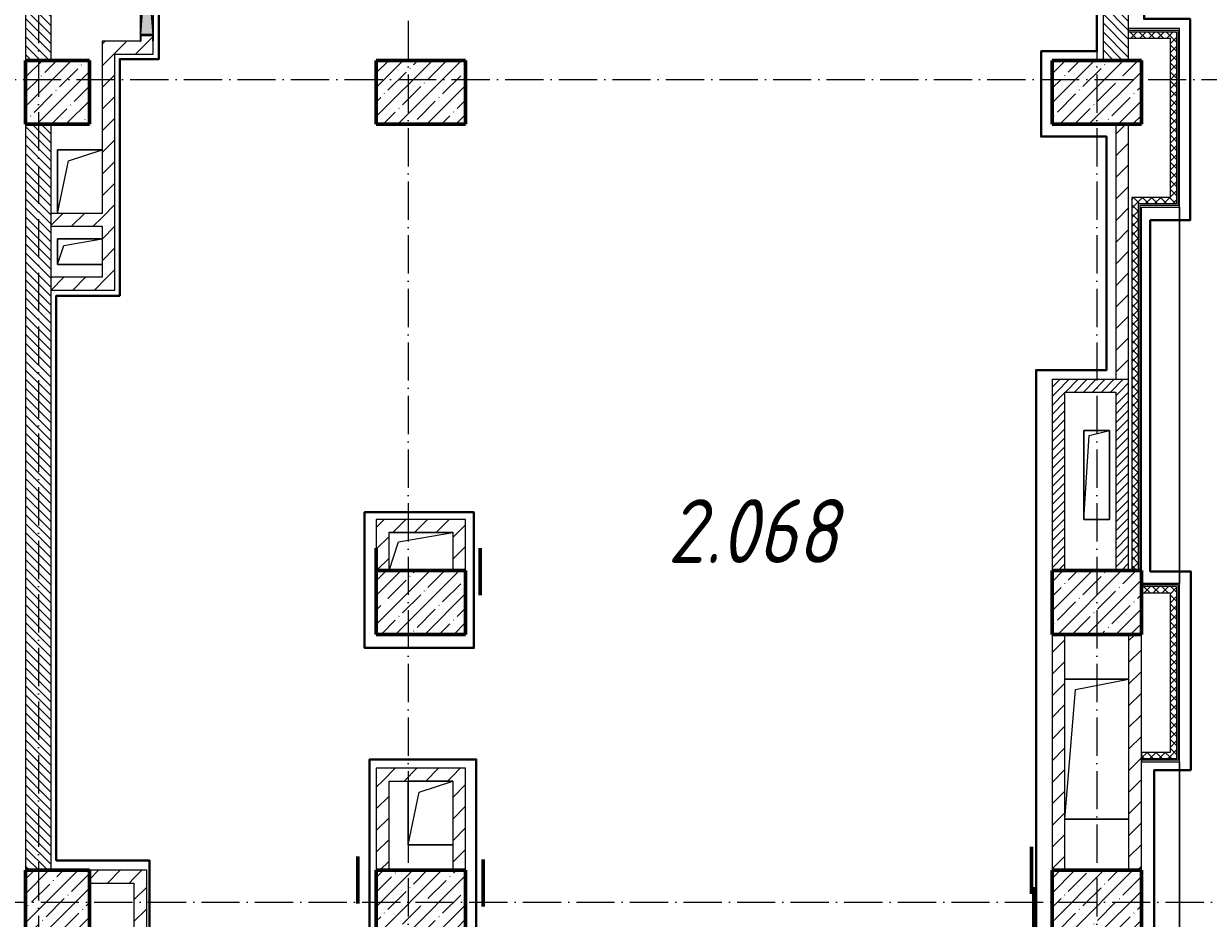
# Model space of a CAD drawing. Header units: millimetres. Extents: x -213536 to 1564669, y -45299 to 942238.
# Drawn here: x 619018 to 628308, y 646999 to 654013 of the extents above; entities that cross this region are included whole.
import ezdxf

# ---------------------------------------------------------------- set-up
doc = ezdxf.new("R2010")
doc.units = ezdxf.units.MM
doc.linetypes.add('50_200_ШТРИХ_1Т_ш5_п1_п1_', pattern=[700, 500, -100, 0, -100])
for name, color, linetype, lineweight in [('3.1) ЖБ окна 1.2 м', 102, 'Continuous', 30), ('8.1)', 2, 'Continuous', 50), ('8.2)', 3, 'Continuous', 50), ('8.3)', 5, 'Continuous', 50), ('8.4)', 6, 'Continuous', 50), ('A-DETL-GENF-OTLN', 7, 'Continuous', 9), ('A-FLOR-____-OTLN', 7, 'Continuous', 9), ('A-GENM-____-MCUT', 7, 'Continuous', 25), ('A-GENM-____-OTLN', 7, 'Continuous', 9), ('A-GENM-____-OTLN-1', 7, 'Continuous', 25), ('A-GLAZ-____-OTLN', 7, 'Continuous', 9), ('A-WALL-____-MCUT', 7, 'Continuous', 13), ('A-WALL-____-MCUT-1', 7, 'Continuous', 9), ('A-WALL-____-PATT-1', 7, 'Continuous', 9), ('A-WALL-FNSH-MCUT-1', 7, 'Continuous', 9), ('I-WALL-____-OTLN', 7, 'Continuous', 9), ('S-COLS-____-MCUT', 7, 'Continuous', 50), ('S-COLS-____-OTLN', 7, 'Continuous', 9), ('S-GRID-____-OTLN-1', 7, '50_200_ШТРИХ_1Т_ш5_п1_п1_', 9), ('Марки помещений', 7, 'Continuous', 9)]:
    doc.layers.add(name, color=color, linetype=linetype, lineweight=lineweight)
doc.layers.add('A-WALL-____-PATT-3', color=9, linetype='Continuous', lineweight=9, true_color=0x808080)
doc.styles.add('ISOCPEUR_I_2', font='isocpeui.ttf', dxfattribs={"width": 0.85, "height": 2.3})
pattern_1 = [(45, (544282.637, 571544.04), (-35.35534, 35.35534), [])]
pattern_2 = [(135, (544282.637, 571544.04), (-35.35534, -35.35534), [])]
pattern_3 = [(45, (544282.64, 571544.04), (-84.85281, 84.85281), [])]
pattern_4 = [(45, (544282.637, 571544.04), (-35.35534, 35.35534), []), (135, (544282.637, 571544.04), (-35.35534, -35.35534), [])]

# ---------------------------------------------------------------- blocks, each defined once
blk = doc.blocks.new('BSC_Колонна _Прямоугольная - 500х500-V93-АР1_План отверстий 2 этажа в осях 1-64_Ю-ЯЯ')
at = {"layer": 'S-COLS-____-OTLN'}
h = blk.add_hatch(dxfattribs=at)
h.set_pattern_fill('FP_106', color=256, style=0, pattern_type=2)
h.set_pattern_definition([(45, (-75000, -75581.04), (-114.04925, 114.04925), []), (45, (-74885.95, -75581.04), (-114.04925, 114.04925), [201.613, -40.323, 3.353, -36.97])])
h.paths.add_polyline_path([(-250, -250), (250, -250), (250, 250), (-250, 250)], flags=0)
at = {"layer": 'S-COLS-____-MCUT'}
for p, q in [((250, 250), (-250, 250)), ((-250, 250), (-250, -250)), ((250, -250), (250, 250)), ((-250, -250), (250, -250))]:
    blk.add_line(p, q, dxfattribs=at)
blk = doc.blocks.new('BSC_Колонна _Прямоугольная - 500х700-V135-АР1_План отверстий 2 этажа в осях 1-64_Ю-ЯЯ')
at = {"layer": 'S-COLS-____-OTLN'}
h = blk.add_hatch(dxfattribs=at)
h.set_pattern_fill('FP_148', color=256, style=0, pattern_type=2)
h.set_pattern_definition([(315, (-75581.04, 77850), (114.04925, 114.04925), []), (315, (-75581.04, 77735.95), (114.04925, 114.04925), [201.613, -40.323, 3.353, -36.97])])
h.paths.add_polyline_path([(-250, 350), (-250, -350), (250, -350), (250, 350)], flags=0)
at = {"layer": 'S-COLS-____-MCUT'}
for p, q in [((250, 350), (-250, 350)), ((-250, 350), (-250, -350)), ((250, -350), (250, 350)), ((-250, -350), (250, -350))]:
    blk.add_line(p, q, dxfattribs=at)
blk = doc.blocks.new('BSC_Колонна _Прямоугольная - 500х700-V136-АР1_План отверстий 2 этажа в осях 1-64_Ю-ЯЯ')
at = {"layer": 'S-COLS-____-OTLN'}
h = blk.add_hatch(dxfattribs=at)
h.set_pattern_fill('FP_149', color=256, style=0, pattern_type=2)
h.set_pattern_definition([(315, (-75581.04, 83150), (114.04925, 114.04925), []), (315, (-75581.04, 83035.95), (114.04925, 114.04925), [201.613, -40.323, 3.353, -36.97])])
h.paths.add_polyline_path([(-250, 350), (-250, -350), (250, -350), (250, 350)], flags=0)
at = {"layer": 'S-COLS-____-MCUT'}
for p, q in [((250, 350), (-250, 350)), ((-250, 350), (-250, -350)), ((250, -350), (250, 350)), ((-250, -350), (250, -350))]:
    blk.add_line(p, q, dxfattribs=at)
blk = doc.blocks.new('BSC_Колонна _Прямоугольная - 500х700-V138-АР1_План отверстий 2 этажа в осях 1-64_Ю-ЯЯ')
at = {"layer": 'S-COLS-____-OTLN'}
h = blk.add_hatch(dxfattribs=at)
h.set_pattern_fill('FP_151', color=256, style=0, pattern_type=2)
h.set_pattern_definition([(315, (-77931.04, 77850), (114.04925, 114.04925), []), (315, (-77931.04, 77735.95), (114.04925, 114.04925), [201.613, -40.323, 3.353, -36.97])])
h.paths.add_polyline_path([(-250, 350), (-250, -350), (250, -350), (250, 350)], flags=0)
at = {"layer": 'S-COLS-____-MCUT'}
for p, q in [((250, 350), (-250, 350)), ((-250, 350), (-250, -350)), ((250, -350), (250, 350)), ((-250, -350), (250, -350))]:
    blk.add_line(p, q, dxfattribs=at)
blk = doc.blocks.new('BSC_Колонна _Прямоугольная - 500х700-V139-АР1_План отверстий 2 этажа в осях 1-64_Ю-ЯЯ')
at = {"layer": 'S-COLS-____-OTLN'}
h = blk.add_hatch(dxfattribs=at)
h.set_pattern_fill('FP_152', color=256, style=0, pattern_type=2)
h.set_pattern_definition([(315, (-77931.04, 83150), (114.04925, 114.04925), []), (315, (-77931.04, 83035.95), (114.04925, 114.04925), [201.613, -40.323, 3.353, -36.97])])
h.paths.add_polyline_path([(-250, 350), (-250, -350), (250, -350), (250, 350)], flags=0)
at = {"layer": 'S-COLS-____-MCUT'}
for p, q in [((250, 350), (-250, 350)), ((-250, 350), (-250, -350)), ((250, -350), (250, 350)), ((-250, -350), (250, -350))]:
    blk.add_line(p, q, dxfattribs=at)
blk = doc.blocks.new('BSC_Колонна _Прямоугольная - 500х700-V141-АР1_План отверстий 2 этажа в осях 1-64_Ю-ЯЯ')
at = {"layer": 'S-COLS-____-OTLN'}
h = blk.add_hatch(dxfattribs=at)
h.set_pattern_fill('FP_154', color=256, style=0, pattern_type=2)
h.set_pattern_definition([(315, (-81931.04, 77850), (114.04925, 114.04925), []), (315, (-81931.04, 77735.95), (114.04925, 114.04925), [201.613, -40.323, 3.353, -36.97])])
h.paths.add_polyline_path([(-250, 350), (-250, -350), (250, -350), (250, 350)], flags=0)
at = {"layer": 'S-COLS-____-MCUT'}
for p, q in [((250, 350), (-250, 350)), ((-250, 350), (-250, -350)), ((250, -350), (250, 350)), ((-250, -350), (250, -350))]:
    blk.add_line(p, q, dxfattribs=at)
blk = doc.blocks.new('BSC_Колонна _Прямоугольная - 500х700-V142-АР1_План отверстий 2 этажа в осях 1-64_Ю-ЯЯ')
at = {"layer": 'S-COLS-____-OTLN'}
h = blk.add_hatch(dxfattribs=at)
h.set_pattern_fill('FP_155', color=256, style=0, pattern_type=2)
h.set_pattern_definition([(315, (-81931.04, 83150), (114.04925, 114.04925), []), (315, (-81931.04, 83035.95), (114.04925, 114.04925), [201.613, -40.323, 3.353, -36.97])])
h.paths.add_polyline_path([(-250, 350), (-250, -350), (250, -350), (250, 350)], flags=0)
at = {"layer": 'S-COLS-____-MCUT'}
for p, q in [((250, 350), (-250, 350)), ((-250, 350), (-250, -350)), ((250, -350), (250, 350)), ((-250, -350), (250, -350))]:
    blk.add_line(p, q, dxfattribs=at)
blk = doc.blocks.new('AR_Отверстие прямоугольное _в плите_ - AR_Отверстие прямоугольное _в плите_-30459388-АР1_План отверстий 2 этажа в осях 1-64_Ю-ЯЯ')
at = {"layer": 'A-GENM-____-OTLN'}
for p, q in [((100, 350), (-100, 350)), ((-100, 350), (-100, -350)), ((-100, -350), (-60, 310)), ((-60, 310), (100, 350)), ((100, -350), (100, 350)), ((-100, -350), (100, -350))]:
    blk.add_line(p, q, dxfattribs=at)
blk = doc.blocks.new('AR_Отверстие прямоугольное _в плите_ - AR_Отверстие прямоугольное _в плите_-V179-АР1_План отверстий 2 этажа в осях 1-64_Ю-ЯЯ')
at = {"layer": 'A-GENM-____-OTLN'}
for p, q in [((175, 250), (-175, 250)), ((-175, 250), (-175, -250)), ((-87.5, 162.5), (175, 250)), ((-175, -250), (-87.5, 162.5))]:
    blk.add_line(p, q, dxfattribs=at)
blk = doc.blocks.new('AR_Отверстие прямоугольное _в плите_ - AR_Отверстие прямоугольное _в плите_-30552540-АР1_План отверстий 2 этажа в осях 1-64_Ю-ЯЯ')
at = {"layer": 'A-GENM-____-OTLN'}
for p, q in [((175, 250), (-175, 250)), ((-175, 250), (-175, -250)), ((-87.5, 162.5), (175, 250)), ((-175, -250), (-87.5, 162.5)), ((-175, -250), (175, -250))]:
    blk.add_line(p, q, dxfattribs=at)
blk = doc.blocks.new('AR_Отверстие прямоугольное _в плите_ - AR_Отверстие прямоугольное _в плите_-30552592-АР1_План отверстий 2 этажа в осях 1-64_Ю-ЯЯ')
at = {"layer": 'A-GENM-____-OTLN'}
for p, q in [((175, 100), (-175, 100)), ((-175, 100), (-175, -100)), ((-125, 50), (175, 100)), ((-175, -100), (-125, 50)), ((-175, -100), (175, -100))]:
    blk.add_line(p, q, dxfattribs=at)
blk = doc.blocks.new('AR_Отверстие прямоугольное _в плите_ - AR_Отверстие прямоугольное _в плите_-30459267-АР1_План отверстий 2 этажа в осях 1-64_Ю-ЯЯ')
at = {"layer": 'A-GENM-____-OTLN'}
for p, q in [((250, 150), (-250, 150)), ((-175, 75), (250, 150)), ((-249.9, -149.7), (-175, 75))]:
    blk.add_line(p, q, dxfattribs=at)
blk = doc.blocks.new('AR_Отверстие прямоугольное _в плите_ - AR_Отверстие прямоугольное _в плите_-30552711-АР1_План отверстий 2 этажа в осях 1-64_Ю-ЯЯ')
at = {"layer": 'A-GENM-____-OTLN'}
for p, q in [((250, 550), (-250, 550)), ((-250, -550), (-166.7, 466.7)), ((-166.7, 466.7), (250, 550)), ((-250, -550), (250, -550))]:
    blk.add_line(p, q, dxfattribs=at)
blk = doc.blocks.new('AR_Отверстие прямоугольное _в стене_ - AR_Отверстие прямоугольное _в стене__ОВ-36825274-АР1_План отверстий 2 этажа в осях 1-64_Ю-ЯЯ')
at = {"layer": 'A-GLAZ-____-OTLN'}
blk.add_hatch(color=256, dxfattribs=at).paths.add_polyline_path([(675, -50), (675, 50), (-675, 50), (-675, -50), (0.9, -50)], flags=0)
at = {"layer": 'A-DETL-GENF-OTLN'}
for p, q in [((-675, 50), (675, 50)), ((675, 50), (-675, -50)), ((-675, 50), (675, -50)), ((675, 50), (-675, 50)), ((675, -50), (-675, -50)), ((-675, -50), (675, -50))]:
    blk.add_line(p, q, dxfattribs=at)
blk = doc.blocks.new('154_Фахверк_СКБ_Швеллер - Тип_100_3960-28318856-АР1_План отверстий 2 этажа в осях 1-64_Ю-ЯЯ')
at = {"layer": 'A-GENM-____-MCUT'}
for p, q in [((175, 50), (125, 50)), ((125, 50), (125, -50)), ((128, 47), (175, 47)), ((128, -47), (128, 47)), ((175, 47), (175, 50)), ((125, -50), (175, -50)), ((175, -47), (128, -47)), ((175, -50), (175, -47))]:
    blk.add_line(p, q, dxfattribs=at)
blk = doc.blocks.new('2этаж')
at = {"layer": 'S-GRID-____-OTLN-1', "color": 251, "ltscale": 0.6, "true_color": 0x636466}
for p, q in [((62158.3, 549908.8), (62158.3, 498997)), ((67558.3, 549908.8), (67558.3, 498997)), ((59258.3, 549613.9), (59258.3, 499306.9)), ((-20260.4, 541047), (88482.7, 541047)), ((33650.4, 534597), (88482.7, 534597))]:
    blk.add_line(p, q, dxfattribs=at)

msp = doc.modelspace()

# ---------------------------------------------------------------- hatches: boundary and pattern name
at = {"layer": 'A-WALL-____-PATT-1'}
h = msp.add_hatch(dxfattribs=at)
h.set_pattern_fill('FP_6', color=256, style=0, pattern_type=2)
h.set_pattern_definition(pattern_2)
h.paths.add_polyline_path([(619232.6, 653725.1), (619232.6, 656725.1), (619032.6, 656725.1), (619032.6, 653725.1)], flags=0)
h = msp.add_hatch(dxfattribs=at)
h.set_pattern_fill('FP_6', color=256, style=0, pattern_type=2)
h.set_pattern_definition(pattern_2)
h.paths.add_polyline_path([(627482.6, 653725.1), (627682.6, 653725.1), (627682.6, 654619.1), (627613.6, 654619.1), (627613.6, 654625.1), (627551.6, 654625.1), (627551.6, 654619.1), (627482.6, 654619.1), (627482.6, 654419.1)], flags=0)
h.paths.add_polyline_path([(627551.6, 656325.1), (627613.6, 656325.1), (627613.6, 656331.1), (627682.6, 656331.1), (627682.6, 656725.1), (627482.6, 656725.1), (627482.6, 656331.1), (627551.6, 656331.1)], flags=0)
h = msp.add_hatch(dxfattribs=at)
h.set_pattern_fill('FP_4', color=256, style=0, pattern_type=2)
h.set_pattern_definition(pattern_3)
h.paths.add_polyline_path([(620029.6, 653775.1), (620032.6, 653775.1), (620032.6, 653875.1), (620029.6, 653875.1), (620029.6, 653922.1), (619935.6, 653921.6), (619935.6, 653875.1), (619932.6, 653875.1), (619932.6, 653775.1), (619935.6, 653775.1)], flags=0)
h.paths.add_polyline_path([(620023.2, 655278.1), (620029.6, 655278.1), (620029.6, 655325.1), (620032.6, 655325.1), (620032.6, 655425.1), (619932.6, 655425.1), (619932.6, 655325.1), (619935.6, 655325.1), (619935.6, 655278.1)], flags=0)
h = msp.add_hatch(dxfattribs=at)
h.set_pattern_fill('FP_4', color=256, style=0, pattern_type=2)
h.set_pattern_definition(pattern_3)
h.paths.add_polyline_path([(619732.6, 652025.1), (619732.6, 653875.1), (619632.6, 653875.1), (619632.6, 652025.1)], flags=0)
h = msp.add_hatch(dxfattribs=at)
h.set_pattern_fill('FP_4', color=256, style=0, pattern_type=2)
h.set_pattern_definition(pattern_3)
h.paths.add_polyline_path([(619932.6, 653775.1), (619932.6, 653875.1), (619732.6, 653875.1), (619732.6, 653775.1)], flags=0)
h = msp.add_hatch(dxfattribs=at)
h.set_pattern_fill('FP_6', color=256, style=0, pattern_type=2)
h.set_pattern_definition(pattern_2)
h.paths.add_polyline_path([(619032.6, 647375.1), (619232.6, 647375.1), (619232.6, 653225.1), (619032.6, 653225.1), (619032.6, 648141.6)], flags=0)
h = msp.add_hatch(dxfattribs=at)
h.set_pattern_fill('FP_4', color=256, style=0, pattern_type=2)
h.set_pattern_definition(pattern_3)
h.paths.add_polyline_path([(627682.6, 651225.1), (627682.6, 653225.1), (627582.6, 653225.1), (627582.6, 651225.1)], flags=0)
h = msp.add_hatch(dxfattribs=at)
h.set_pattern_fill('FP_4', color=256, style=0, pattern_type=2)
h.set_pattern_definition(pattern_3)
h.paths.add_polyline_path([(619632.6, 652425.1), (619632.6, 652525.1), (619232.6, 652525.1), (619232.6, 652425.1)], flags=0)
h = msp.add_hatch(dxfattribs=at)
h.set_pattern_fill('FP_4', color=256, style=0, pattern_type=2)
h.set_pattern_definition(pattern_3)
h.paths.add_polyline_path([(619232.6, 651925.1), (619732.6, 651925.1), (619732.6, 652025.1), (619232.6, 652025.1)], flags=0)
h = msp.add_hatch(dxfattribs=at)
h.set_pattern_fill('FP_5', color=256, style=0, pattern_type=2)
h.set_pattern_definition(pattern_1)
h.paths.add_polyline_path([(627582.6, 651125.1), (627682.6, 651125.1), (627682.6, 651225.1), (627082.6, 651225.1), (627082.6, 651125.1), (627340, 651125.1)], flags=0)
h = msp.add_hatch(dxfattribs=at)
h.set_pattern_fill('FP_5', color=256, style=0, pattern_type=2)
h.set_pattern_definition(pattern_1)
h.paths.add_polyline_path([(627182.6, 649725.1), (627182.6, 651125.1), (627082.6, 651125.1), (627082.6, 649725.1)], flags=0)
h = msp.add_hatch(dxfattribs=at)
h.set_pattern_fill('FP_5', color=256, style=0, pattern_type=2)
h.set_pattern_definition(pattern_1)
h.paths.add_polyline_path([(627682.6, 649725.1), (627682.6, 651125.1), (627582.6, 651125.1), (627582.6, 649725.1)], flags=0)
h = msp.add_hatch(dxfattribs=at)
h.set_pattern_fill('FP_4', color=256, style=0, pattern_type=2)
h.set_pattern_definition(pattern_3)
h.paths.add_polyline_path([(622382.6, 650025.1), (622382.6, 650125.1), (621782.6, 650125.1), (621782.6, 650025.1), (622037.5, 650025.1)], flags=0)
h = msp.add_hatch(dxfattribs=at)
h.set_pattern_fill('FP_4', color=256, style=0, pattern_type=2)
h.set_pattern_definition(pattern_3)
h.paths.add_polyline_path([(622482.5, 649725.1), (622482.6, 649725.1), (622482.6, 650125.1), (622382.6, 650125.1), (622382.6, 649725.1)], flags=0)
h = msp.add_hatch(dxfattribs=at)
h.set_pattern_fill('FP_4', color=256, style=0, pattern_type=2)
h.set_pattern_definition(pattern_3)
h.paths.add_polyline_path([(621882.6, 649725.1), (621882.6, 650025.1), (621782.6, 650025.1), (621782.6, 649725.1)], flags=0)
h = msp.add_hatch(dxfattribs=at)
h.set_pattern_fill('FP_4', color=256, style=0, pattern_type=2)
h.set_pattern_definition(pattern_3)
h.paths.add_polyline_path([(627182.6, 647375.1), (627182.6, 649225.1), (627082.6, 649225.1), (627082.6, 647375.1)], flags=0)
h = msp.add_hatch(dxfattribs=at)
h.set_pattern_fill('FP_4', color=256, style=0, pattern_type=2)
h.set_pattern_definition(pattern_3)
h.paths.add_polyline_path([(627782.6, 647375.1), (627782.6, 649225.1), (627682.6, 649225.1), (627682.6, 647375.1)], flags=0)
h = msp.add_hatch(dxfattribs=at)
h.set_pattern_fill('FP_4', color=256, style=0, pattern_type=2)
h.set_pattern_definition(pattern_3)
h.paths.add_polyline_path([(622382.6, 648075.1), (622382.6, 648175.1), (621782.6, 648175.1), (621782.6, 648075.1), (622037.5, 648075.1)], flags=0)
h = msp.add_hatch(dxfattribs=at)
h.set_pattern_fill('FP_4', color=256, style=0, pattern_type=2)
h.set_pattern_definition(pattern_3)
h.paths.add_polyline_path([(622482.6, 647375.1), (622482.6, 647375.1), (622482.6, 648175.1), (622382.6, 648175.1), (622382.6, 647375.1)], flags=0)
h = msp.add_hatch(dxfattribs=at)
h.set_pattern_fill('FP_4', color=256, style=0, pattern_type=2)
h.set_pattern_definition(pattern_3)
h.paths.add_polyline_path([(621882.6, 647375.1), (621882.6, 648075.1), (621782.6, 648075.1), (621782.6, 647375.1)], flags=0)
h = msp.add_hatch(dxfattribs=at)
h.set_pattern_fill('FP_4', color=256, style=0, pattern_type=2)
h.set_pattern_definition(pattern_3)
h.paths.add_polyline_path([(619882.6, 647275.1), (619882.6, 647375.1), (619532.6, 647375.1), (619532.6, 647275.1)], flags=0)
h = msp.add_hatch(dxfattribs=at)
h.set_pattern_fill('FP_4', color=256, style=0, pattern_type=2)
h.set_pattern_definition(pattern_3)
h.paths.add_polyline_path([(619882.6, 645475.1), (619982.6, 645475.1), (619982.6, 647375.1), (619882.6, 647375.1), (619882.6, 645575.1)], flags=0)
at = {"layer": 'A-WALL-____-PATT-3'}
h = msp.add_hatch(dxfattribs=at)
h.set_pattern_fill('FP_7', color=256, style=0, pattern_type=2)
h.set_pattern_definition(pattern_4)
h.paths.add_polyline_path([(627682.6, 653900.1), (628007.6, 653900.1), (628007.6, 653950.1), (627682.6, 653950.1)], flags=0)
h = msp.add_hatch(dxfattribs=at)
h.set_pattern_fill('FP_7', color=256, style=0, pattern_type=2)
h.set_pattern_definition(pattern_4)
h.paths.add_polyline_path([(628057.6, 643950.1), (628057.6, 645250.1), (628007.6, 645250.1), (628007.6, 643950.1)], flags=0)
h.paths.add_polyline_path([(628007.6, 648250.1), (628057.6, 648250.1), (628057.6, 649600.1), (628007.6, 649600.1), (628007.6, 648300.1)], flags=0)
h.paths.add_polyline_path([(628057.6, 652600.1), (628057.6, 653950.1), (628007.6, 653950.1), (628007.6, 652600.1)], flags=0)
h = msp.add_hatch(dxfattribs=at)
h.set_pattern_fill('FP_7', color=256, style=0, pattern_type=2)
h.set_pattern_definition(pattern_4)
h.paths.add_polyline_path([(628007.6, 652600.1), (628007.6, 652650.1), (627707.6, 652650.1), (627707.6, 652600.1), (627757.6, 652600.1)], flags=0)
h = msp.add_hatch(dxfattribs=at)
h.set_pattern_fill('FP_7', color=256, style=0, pattern_type=2)
h.set_pattern_definition(pattern_4)
h.paths.add_polyline_path([(627757.6, 649725.1), (627757.6, 652600.1), (627707.6, 652600.1), (627707.6, 649725.1)], flags=0)
h = msp.add_hatch(dxfattribs=at)
h.set_pattern_fill('FP_7', color=256, style=0, pattern_type=2)
h.set_pattern_definition(pattern_4)
h.paths.add_polyline_path([(628007.6, 649550.1), (628007.6, 649600.1), (627782.6, 649600.1), (627782.6, 649550.1)], flags=0)
h = msp.add_hatch(dxfattribs=at)
h.set_pattern_fill('FP_7', color=256, style=0, pattern_type=2)
h.set_pattern_definition(pattern_4)
h.paths.add_polyline_path([(628007.6, 648250.1), (628007.6, 648300.1), (627782.6, 648300.1), (627782.6, 648250.1)], flags=0)
at = {"layer": 'S-COLS-____-OTLN'}
h = msp.add_hatch(dxfattribs=at)
h.set_pattern_fill('FP_13', color=256, style=0, pattern_type=2)
h.set_pattern_definition([(45, (544282.64, 571544.04), (-114.04925, 114.04925), []), (45, (544396.69, 571544.04), (-114.04925, 114.04925), [201.612, -40.322, 3.353, -36.97])])
h.paths.add_polyline_path([(619532.6, 653225.1), (619532.6, 653725.1), (619032.6, 653725.1), (619032.6, 653225.1)], flags=0)

# ---------------------------------------------------------------- linework, layer by layer
at = {"layer": '8.1)', "lineweight": 50}
for points in [[(621782.6, 649532.8), (621782.6, 649901.5)], [(622596.4, 649532.8), (622596.4, 649901.5)], [(626921.4, 647191), (626921.4, 647559.7)], [(621639, 647115.4), (621639, 647484.1)], [(622621.6, 647090.2), (622621.6, 647459)], [(626938.2, 646875.1), (626938.2, 647243.8)]]:
    msp.add_lwpolyline(points, dxfattribs=at)
at = {"layer": '8.2)', "lineweight": 30}
for p, q in [((627432.6, 653797.1), (627432.6, 656660.2)), ((620078.1, 655483.7), (620078.1, 653735.8)), ((626996, 653128.5), (626996, 653797.1)), ((626996, 653797.1), (627432.6, 653797.1)), ((620078.1, 653735.8), (619771.1, 653735.8)), ((619771.1, 653735.8), (619771.1, 651879.5)), ((627510.3, 653128.5), (626996, 653128.5)), ((627510.3, 651297.2), (627510.3, 653128.5)), ((619771.1, 651879.5), (619273.3, 651879.5)), ((619273.3, 651879.5), (619273.3, 647452.8)), ((626957.6, 651297.2), (627510.3, 651297.2)), ((626957.6, 649252.2), (626957.6, 651297.2)), ((628082.6, 648161.6), (628081.6, 648161.6)), ((619273.3, 647452.8), (620004, 647452.8)), ((620004, 647452.8), (620004, 645389.5)), ((626957.6, 646438.3), (626957.6, 647411.1)), ((627884.2, 647411.1), (627884.2, 646907.5))]:
    msp.add_line(p, q, dxfattribs=at)
for points in [[(621690.4, 649736.5), (621690.4, 649119.1), (622548.6, 649119.1), (622548.6, 649736.5)], [(621730.8, 647357.4), (621730.8, 646830.8), (622566.6, 646830.8), (622566.6, 647357.4)]]:
    msp.add_lwpolyline(points, dxfattribs=at)
at = {"layer": '8.3)', "lineweight": 30}
for p, q in [((627432.6, 653797.1), (627432.6, 656660.2)), ((620078.1, 655483.7), (620078.1, 653735.8)), ((628165.2, 654051), (628165.2, 652472.3)), ((620078.1, 653735.8), (619771.1, 653735.8)), ((619771.1, 653735.8), (619771.1, 651879.5)), ((627510.3, 651297.2), (627510.3, 653128.5)), ((628165.2, 652472.3), (627851.7, 652472.3)), ((627851.7, 652472.3), (627851.7, 649718.8)), ((619771.1, 651879.5), (619273.3, 651879.5)), ((619273.3, 651879.5), (619273.3, 647452.8)), ((626957.6, 651297.2), (627510.3, 651297.2)), ((626957.6, 649755.7), (626957.6, 651297.2)), ((627851.7, 649718.8), (628170.1, 649718.8)), ((628170.1, 649718.8), (628170.1, 648161.6)), ((626957.6, 647411.1), (626957.6, 649252.2)), ((628170.1, 648161.6), (627884.2, 648161.6)), ((627884.2, 648161.6), (627884.2, 647411.1)), ((619273.3, 647452.8), (620004, 647452.8)), ((620004, 647452.8), (620004, 645389.5))]:
    msp.add_line(p, q, dxfattribs=at)
for points in [[(622548.6, 649736.5), (622548.6, 650182.4), (621690.4, 650182.4), (621690.4, 649736.5)], [(622566.6, 647357.4), (622566.6, 648244.1), (621730.8, 648244.1), (621730.8, 647357.4)]]:
    msp.add_lwpolyline(points, dxfattribs=at)
at = {"layer": '8.4)', "lineweight": 30}
for points in [[(632946.9, 656897.1), (627804, 656897.1), (627804, 654051), (628165.2, 654051), (628165.2, 652472.3), (627851.7, 652472.3), (627851.7, 649718.8), (628170.1, 649718.8), (628170.1, 648161.6), (627884.2, 648161.6), (627884.2, 645345.5)], [(626957.6, 646438.3), (626957.6, 651297.2), (627510.3, 651297.2), (627510.3, 653128.5), (626996, 653128.5), (626996, 653797.1), (627432.6, 653797.1), (627432.6, 656660.2)], [(620078.1, 655483.7), (620078.1, 653735.8), (619771.1, 653735.8), (619771.1, 651879.5), (619273.3, 651879.5), (619273.3, 647452.8), (620004, 647452.8), (620004, 645389.5)]]:
    msp.add_lwpolyline(points, dxfattribs=at)
at = {"layer": 'A-FLOR-____-OTLN'}
for p, q in [((619282.6, 653025.1), (619632.6, 653025.1)), ((619282.6, 652525.1), (619282.6, 653025.1)), ((628081.6, 649625.1), (628081.6, 652575.1)), ((619282.6, 652325.1), (619632.6, 652325.1)), ((619282.6, 652125.1), (619282.6, 652325.1)), ((619632.6, 652125.1), (619282.6, 652125.1)), ((627332.6, 650824.7), (627532.6, 650824.7)), ((627332.6, 650124.7), (627332.6, 650824.7)), ((627532.6, 650824.7), (627532.6, 650124.7)), ((627532.6, 650124.7), (627332.6, 650124.7)), ((621882.6, 650024.7), (622382.6, 650024.7)), ((627182.6, 648875.1), (627682.6, 648875.1)), ((628081.6, 645275.1), (628081.6, 648225.1)), ((622032.6, 648074.7), (622382.6, 648074.7)), ((622032.6, 647574.7), (622032.6, 648074.7)), ((627682.6, 647775.1), (627182.6, 647775.1)), ((622382.6, 647574.7), (622032.6, 647574.7))]:
    msp.add_line(p, q, dxfattribs=at)
at = {"layer": 'A-WALL-____-MCUT'}
for p, q in [((619032.6, 656725.1), (619032.6, 653725.1)), ((619232.6, 653725.1), (619232.6, 656725.1)), ((627482.6, 654550.1), (627482.6, 653725.1)), ((627682.6, 653725.1), (627682.6, 654550.1)), ((627682.6, 653950.1), (628057.6, 653950.1)), ((628057.6, 653950.1), (628057.6, 652600.1)), ((627682.6, 653900.1), (628007.6, 653900.1)), ((628007.6, 653900.1), (628007.6, 652650.1)), ((619032.6, 653725.1), (619232.6, 653725.1)), ((619032.6, 653225.1), (619032.6, 647375.1)), ((619232.6, 653225.1), (619032.6, 653225.1)), ((619232.6, 647375.1), (619232.6, 653225.1)), ((627707.6, 652650.1), (627707.6, 649725.1)), ((628007.6, 652650.1), (627707.6, 652650.1)), ((627757.6, 652600.1), (627757.6, 649725.1)), ((628057.6, 652600.1), (627757.6, 652600.1)), ((628057.6, 649600.1), (627782.6, 649600.1)), ((628057.6, 649600.1), (628057.6, 648250.1)), ((627782.6, 649550.1), (628007.6, 649550.1)), ((628007.6, 649550.1), (628007.6, 648300.1)), ((628007.6, 648300.1), (627782.6, 648300.1)), ((627782.6, 648300.1), (627782.6, 648250.1)), ((628057.6, 648250.1), (627782.6, 648250.1))]:
    msp.add_line(p, q, dxfattribs=at)
at = {"layer": 'A-WALL-____-MCUT-1'}
for p, q in [((627682.6, 653962.6), (628070.1, 653962.6)), ((628070.1, 653962.6), (628070.1, 652587.6)), ((627770.1, 652587.6), (627770.1, 649725.1)), ((628070.1, 652587.6), (627770.1, 652587.6)), ((628070.1, 649612.6), (627782.6, 649612.6)), ((628070.1, 649612.6), (628070.1, 648237.6)), ((628070.1, 648237.6), (627782.6, 648237.6))]:
    msp.add_line(p, q, dxfattribs=at)
at = {"layer": 'A-WALL-FNSH-MCUT-1'}
for p, q in [((628082.6, 653975.1), (627682.6, 653975.1)), ((628082.6, 652575.1), (628082.6, 653975.1)), ((619632.6, 653875.1), (619632.6, 652525.1)), ((619932.6, 653875.1), (619632.6, 653875.1)), ((620032.6, 653775.1), (620032.6, 653875.1)), ((619732.6, 651925.1), (619732.6, 653775.1)), ((619732.6, 653775.1), (620032.6, 653775.1)), ((627582.6, 653225.1), (627582.6, 651225.1)), ((627682.6, 649725.1), (627682.6, 653225.1)), ((627782.6, 649725.1), (627782.6, 652575.1)), ((627782.6, 652575.1), (628082.6, 652575.1)), ((619632.6, 652525.1), (619232.6, 652525.1)), ((619232.6, 652425.1), (619632.6, 652425.1)), ((619632.6, 652425.1), (619632.6, 652025.1)), ((619632.6, 652025.1), (619232.6, 652025.1)), ((619232.6, 651925.1), (619732.6, 651925.1)), ((627082.6, 651225.1), (627082.6, 649725.1)), ((627082.6, 651225.1), (627682.6, 651225.1)), ((627182.6, 651125.1), (627582.6, 651125.1)), ((627182.6, 649725.1), (627182.6, 651125.1)), ((627582.6, 651125.1), (627582.6, 649725.1)), ((622482.6, 650125.1), (621782.6, 650125.1)), ((621782.6, 650125.1), (621782.6, 649725.1)), ((622482.6, 649725.1), (622482.6, 650125.1)), ((621882.6, 650025.1), (622382.6, 650025.1)), ((621882.6, 649725.1), (621882.6, 650025.1)), ((622382.6, 650025.1), (622382.6, 649725.1)), ((628082.6, 649625.1), (627782.6, 649625.1)), ((628082.6, 648225.1), (628082.6, 649625.1)), ((627082.6, 649225.1), (627082.6, 647375.1)), ((627182.6, 647375.1), (627182.6, 649225.1)), ((627682.6, 649225.1), (627682.6, 647375.1)), ((627782.6, 647375.1), (627782.6, 649225.1)), ((622482.6, 648175.1), (621782.6, 648175.1)), ((621782.6, 648175.1), (621782.6, 647375.1)), ((622482.6, 647375.1), (622482.6, 648175.1)), ((627782.6, 648250.1), (627782.6, 648225.1)), ((627782.6, 648225.1), (628082.6, 648225.1)), ((621882.6, 648075.1), (622382.6, 648075.1)), ((621882.6, 647375.1), (621882.6, 648075.1)), ((622382.6, 648075.1), (622382.6, 647375.1)), ((619982.6, 647375.1), (619532.6, 647375.1)), ((619982.6, 645475.1), (619982.6, 647375.1)), ((619532.6, 647275.1), (619882.6, 647275.1)), ((619882.6, 647275.1), (619882.6, 645575.1))]:
    msp.add_line(p, q, dxfattribs=at)
at = {"layer": 'I-WALL-____-OTLN'}
for p, q in [((628082.6, 652575.1), (628082.6, 649625.1)), ((628082.6, 648225.1), (628082.6, 645275.1))]:
    msp.add_line(p, q, dxfattribs=at)
at = {"layer": 'S-COLS-____-MCUT'}
for p, q in [((619532.6, 653725.1), (619032.6, 653725.1)), ((619032.6, 653725.1), (619032.6, 653225.1)), ((619532.6, 653225.1), (619532.6, 653725.1)), ((619032.6, 653225.1), (619532.6, 653225.1))]:
    msp.add_line(p, q, dxfattribs=at)

# ---------------------------------------------------------------- block references
at = {"layer": '3.1) ЖБ окна 1.2 м'}
msp.add_blockref('2этаж', (559874.3, 112528.1), dxfattribs=at)
at = {"layer": 'A-GENM-____-OTLN'}
for name, p in [('AR_Отверстие прямоугольное _в плите_ - AR_Отверстие прямоугольное _в плите_-V179-АР1_План отверстий 2 этажа в осях 1-64_Ю-ЯЯ', (619457.6, 652775.1)), ('AR_Отверстие прямоугольное _в плите_ - AR_Отверстие прямоугольное _в плите_-30552592-АР1_План отверстий 2 этажа в осях 1-64_Ю-ЯЯ', (619457.6, 652225.1)), ('AR_Отверстие прямоугольное _в плите_ - AR_Отверстие прямоугольное _в плите_-30459388-АР1_План отверстий 2 этажа в осях 1-64_Ю-ЯЯ', (627432.6, 650474.7)), ('AR_Отверстие прямоугольное _в плите_ - AR_Отверстие прямоугольное _в плите_-30459267-АР1_План отверстий 2 этажа в осях 1-64_Ю-ЯЯ', (622132.6, 649874.7)), ('AR_Отверстие прямоугольное _в плите_ - AR_Отверстие прямоугольное _в плите_-30552711-АР1_План отверстий 2 этажа в осях 1-64_Ю-ЯЯ', (627432.6, 648325.1)), ('AR_Отверстие прямоугольное _в плите_ - AR_Отверстие прямоугольное _в плите_-30552540-АР1_План отверстий 2 этажа в осях 1-64_Ю-ЯЯ', (622207.6, 647824.7))]:
    msp.add_blockref(name, p, dxfattribs=at)
at = {"layer": 'A-GENM-____-OTLN-1', "rotation": 270}
msp.add_blockref('154_Фахверк_СКБ_Швеллер - Тип_100_3960-28318856-АР1_План отверстий 2 этажа в осях 1-64_Ю-ЯЯ', (619982.6, 654050.1), dxfattribs=at)
at = {"layer": 'A-GLAZ-____-OTLN', "rotation": 270}
msp.add_blockref('AR_Отверстие прямоугольное _в стене_ - AR_Отверстие прямоугольное _в стене__ОВ-36825274-АР1_План отверстий 2 этажа в осях 1-64_Ю-ЯЯ', (619982.6, 654600.1), dxfattribs=at)
at = {"layer": 'S-COLS-____-OTLN', "rotation": 89.9999999999999}
for name, p in [('BSC_Колонна _Прямоугольная - 500х700-V141-АР1_План отверстий 2 этажа в осях 1-64_Ю-ЯЯ', (622132.6, 653475.1)), ('BSC_Колонна _Прямоугольная - 500х700-V142-АР1_План отверстий 2 этажа в осях 1-64_Ю-ЯЯ', (627432.6, 653475.1)), ('BSC_Колонна _Прямоугольная - 500х700-V138-АР1_План отверстий 2 этажа в осях 1-64_Ю-ЯЯ', (622132.6, 649475.1)), ('BSC_Колонна _Прямоугольная - 500х700-V139-АР1_План отверстий 2 этажа в осях 1-64_Ю-ЯЯ', (627432.6, 649475.1)), ('BSC_Колонна _Прямоугольная - 500х700-V135-АР1_План отверстий 2 этажа в осях 1-64_Ю-ЯЯ', (622132.6, 647125.1)), ('BSC_Колонна _Прямоугольная - 500х700-V136-АР1_План отверстий 2 этажа в осях 1-64_Ю-ЯЯ', (627432.6, 647125.1))]:
    msp.add_blockref(name, p, dxfattribs=at)
at = {"layer": 'S-COLS-____-OTLN'}
msp.add_blockref('BSC_Колонна _Прямоугольная - 500х500-V93-АР1_План отверстий 2 этажа в осях 1-64_Ю-ЯЯ', (619282.6, 647125.1), dxfattribs=at)

# ---------------------------------------------------------------- texts
at = {"layer": 'Марки помещений', "insert": (624067.7, 650285), "char_height": 500, "width": 785.654, "attachment_point": 1, "style": 'ISOCPEUR_I_2'}
msp.add_mtext('2.068', dxfattribs=at)

doc.saveas('drawing.dxf')
